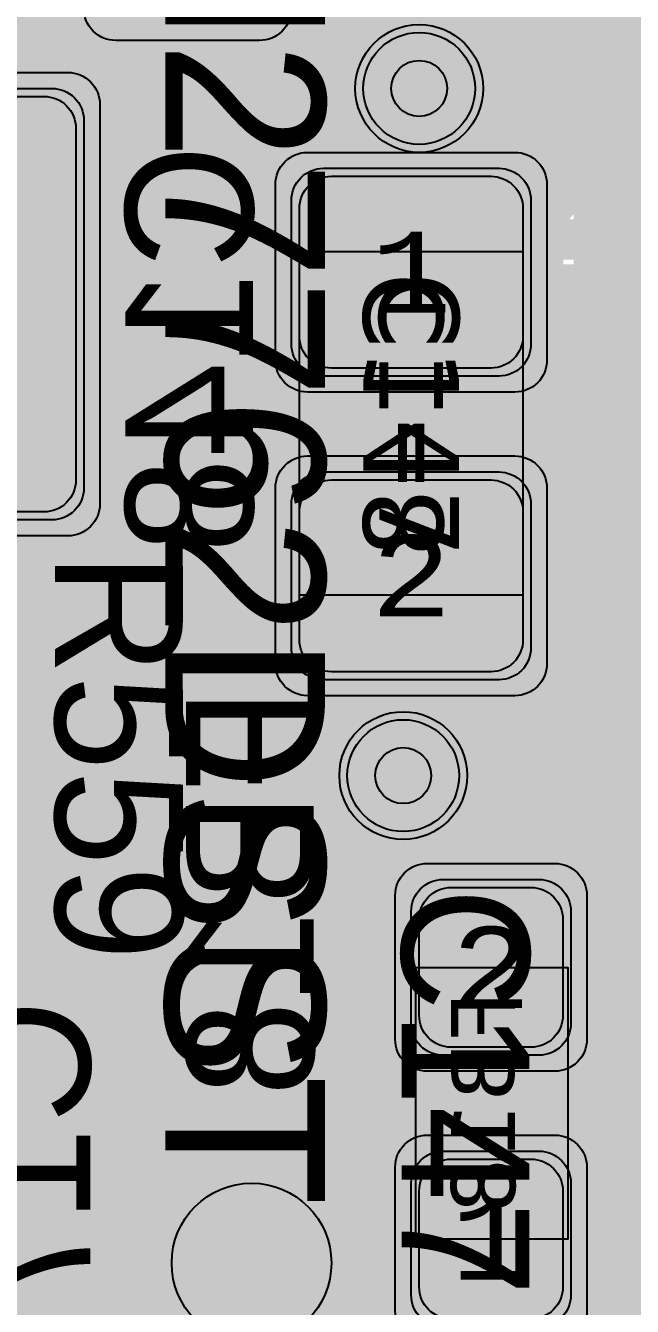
# Model space of a CAD drawing. Extents: x -28 to 199, y -61 to 255.
# Drawn here: x 81.33 to 85.14, y 201.48 to 209.49 of the extents above; entities that cross this region are included whole.
import ezdxf
from ezdxf.enums import TextEntityAlignment as Align

# ---------------------------------------------------------------- set-up
doc = ezdxf.new("R2010")
doc.units = 0
doc.header["$MEASUREMENT"] = 0
for name, color, linetype in [('ASSEMBLY_OUTLINES_BTM', 191, 'CONTINUOUS'), ('ASSEMBLY_OUTLINES_TOP', 102, 'CONTINUOUS'), ('ASSEMBLY_PART_NUMBERS_BTM', 191, 'CONTINUOUS'), ('ASSEMBLY_PART_NUMBERS_TOP', 102, 'CONTINUOUS'), ('ASSEMBLY_REF_DES_BTM', 191, 'CONTINUOUS'), ('ASSEMBLY_REF_DES_TOP', 102, 'CONTINUOUS'), ('DRILL_DRAWING', 21, 'CONTINUOUS'), ('GENERATED_SILKSCREEN_BTM', 255, 'CONTINUOUS'), ('GENERATED_SILKSCREEN_TOP', 140, 'CONTINUOUS'), ('MOUNTING_HOLES_LAYER_2', 42, 'CONTINUOUS'), ('MOUNTING_HOLES_LAYER_3', 42, 'CONTINUOUS'), ('MOUNTING_HOLES_LAYER_BOT21', 42, 'CONTINUOUS'), ('MOUNTING_HOLES_LAYER_TOP', 42, 'CONTINUOUS'), ('PART_PADS_SMD_BTM', 10, 'CONTINUOUS'), ('PART_PADS_SMD_TOP', 150, 'CONTINUOUS'), ('PIN_NUMBERS_BTM', 8, 'CONTINUOUS'), ('PIN_NUMBERS_TOP', 8, 'CONTINUOUS'), ('PLACEMENT_OUTLINES_BTM', 222, 'CONTINUOUS'), ('PLACEMENT_OUTLINES_TOP', 130, 'CONTINUOUS'), ('PLANE_SHAPES_LAYER_2', 230, 'CONTINUOUS'), ('PLANE_SHAPES_LAYER_3', 81, 'CONTINUOUS'), ('SILKSCREEN_OUTLINES_BTM', 211, 'CONTINUOUS'), ('SILKSCREEN_OUTLINES_TOP', 150, 'CONTINUOUS'), ('SILKSCREEN_REF_DES_BTM', 211, 'CONTINUOUS'), ('SILKSCREEN_REF_DES_TOP', 150, 'CONTINUOUS'), ('SOLDERMASK_PADS_BTM', 12, 'CONTINUOUS'), ('SOLDERMASK_PADS_TOP', 180, 'CONTINUOUS'), ('SOLDERPASTE_PADS_BTM', 12, 'CONTINUOUS'), ('SOLDERPASTE_PADS_TOP', 180, 'CONTINUOUS'), ('TRACES_LAYER_3', 81, 'CONTINUOUS'), ('TRACES_LAYER_BOTTOM', 10, 'CONTINUOUS'), ('TRACES_LAYER_TOP', 150, 'CONTINUOUS'), ('VIA_HOLES_LAYER_2', 30, 'CONTINUOUS'), ('VIA_HOLES_LAYER_3', 30, 'CONTINUOUS'), ('VIA_HOLES_LAYER_BOTTOM', 30, 'CONTINUOUS'), ('VIA_HOLES_LAYER_TOP', 30, 'CONTINUOUS'), ('VIA_PADS_LAYER_2', 230, 'CONTINUOUS'), ('VIA_PADS_LAYER_3', 81, 'CONTINUOUS'), ('VIA_PADS_LAYER_BOTTOM', 10, 'CONTINUOUS'), ('VIA_PADS_LAYER_TOP', 150, 'CONTINUOUS')]:
    doc.layers.add(name, color=color, linetype=linetype)
doc.styles.add('COURIER_NEW', font='COUR.TTF')
doc.styles.add('VERDANA', font='verdana.TTF')
doc.styles.add('VERIBEST_GERBER_0', font='txt')

msp = doc.modelspace()

# ---------------------------------------------------------------- hatches: boundary and pattern name
at = {"layer": 'MOUNTING_HOLES_LAYER_2'}
h = msp.add_hatch(color=256, dxfattribs=at)
edge = h.paths.add_edge_path()
edge.add_arc((82.75, 201.75), 0.5, 0, 360)
at = {"layer": 'MOUNTING_HOLES_LAYER_3'}
h = msp.add_hatch(color=256, dxfattribs=at)
edge = h.paths.add_edge_path()
edge.add_arc((82.75, 201.75), 0.5, 0, 360)
at = {"layer": 'MOUNTING_HOLES_LAYER_BOT21'}
h = msp.add_hatch(color=256, dxfattribs=at)
edge = h.paths.add_edge_path()
edge.add_arc((82.75, 201.75), 0.5, 0, 360)
at = {"layer": 'MOUNTING_HOLES_LAYER_TOP'}
h = msp.add_hatch(color=256, dxfattribs=at)
edge = h.paths.add_edge_path()
edge.add_arc((82.75, 201.75), 0.5, 0, 360)
at = {"layer": 'PLANE_SHAPES_LAYER_2'}
h = msp.add_hatch(color=256, dxfattribs=at)
h.paths.add_polyline_path([(169.5, 129.25), (149.5, 129.25), (142.25, 122), (142.25, 90.5), (147.5, 90.5), (147.5, 80), (154, 80), (154, 69.25), (131.75, 69.25), (131.75, 73.25), (121.25, 73.25), (121.25, 81), (110.5, 81), (110.5, 125.75), (106.5, 125.75), (106.5, 128.75), (93.5, 128.75), (93.5, 120.25), (91.75, 120.25), (91.75, 121.5), (80, 121.5), (80, 118.25), (73.25, 118.25), (73.25, 124.5), (67.5, 124.5), (67.5, 128), (57.75, 128), (57.75, 120.25), (55.25, 120.25), (55.25, 121.5), (47.5, 121.5), (47.5, 119), (35, 119), (35, 134.75), (32.75, 134.75), (32.75, 159.75), (29.25, 159.75), (29.25, 175.25), (22.5, 175.25), (22.5, 195.25), (17.25, 195.25), (17.25, 198), (22.5, 198), (22.5, 216.5), (40.25, 216.5), (40.25, 235.5), (54.5, 235.5), (54.5, 254), (87.25, 254), (87.25, 236.25), (86.25, 236.25), (86.25, 228.75), (81, 228.75), (81, 218.75), (95.25, 218.75), (95.25, 194.5), (87, 194.5), (87, 172), (131.1, 172), (131.1, 208.75), (115.5, 208.75), (115.5, 213.75), (106.75, 213.75), (106.75, 218.75), (110.25, 222.25), (110.25, 226.25), (142.5, 226.25), (142.5, 221.5), (160.5, 221.5), (160.5, 240.75), (169.5, 240.75)])
h.paths.add_polyline_path([(35.5, 149.5), (41.75, 149.5), (41.75, 152), (39.25, 152), (39.25, 154), (37.75, 154), (37.75, 152), (35.5, 152)], flags=16)
h.paths.add_polyline_path([(37.5, 125.75), (37.5, 128.75), (42.75, 128.75), (42.75, 125.75)], flags=16)
h.paths.add_polyline_path([(52, 127.75), (52, 130.75), (54.25, 130.75), (54.25, 127.75)], flags=16)
h.paths.add_polyline_path([(50.75, 219.5), (50.75, 226.5), (71.75, 226.5), (71.75, 219.5)], flags=16)
h.paths.add_polyline_path([(66.5, 150.75), (66.5, 177.5), (72.25, 177.5), (72.25, 150.75)], flags=16)
h.paths.add_polyline_path([(47.25, 185.25), (73, 185.25), (73, 188.25), (70.25, 188.25), (70.25, 191), (47.25, 191)], flags=16)
h.paths.add_polyline_path([(84.5, 208), (84.5, 212.75), (85, 212.75), (85, 208)], flags=16)
h.paths.add_polyline_path([(61.5, 137.25), (87.75, 137.25), (87.75, 140.5), (84.75, 140.5), (84.75, 143), (61.5, 143)], flags=16)
h.paths.add_polyline_path([(88.75, 127), (88.75, 130), (91, 130), (91, 127)], flags=16)
h.paths.add_polyline_path([(85.5, 130.25), (85.5, 132.5), (91, 132.5), (91, 130.25)], flags=16)
h.paths.add_polyline_path([(108.75, 142.25), (135.75, 142.25), (135.75, 145.75), (132.25, 145.75), (132.25, 149), (108.75, 149)], flags=16)
h.paths.add_polyline_path([(114.25, 126.75), (140.75, 126.75), (140.75, 129.75), (137.25, 129.75), (137.25, 133), (114.25, 133)], flags=16)
h.paths.add_polyline_path([(155.25, 180.25), (166.25, 180.25), (166.25, 186.25), (152.25, 186.25), (152.25, 183), (155.25, 183)], flags=16)
at = {"layer": 'PLANE_SHAPES_LAYER_3'}
h = msp.add_hatch(color=256, dxfattribs=at)
h.paths.add_polyline_path([(169.5, 129.25), (149.5, 129.25), (142.25, 122), (142.25, 90.5), (147.5, 90.5), (147.5, 80), (154, 80), (154, 69.25), (131.75, 69.25), (131.75, 73.25), (121.25, 73.25), (121.25, 81), (110.5, 81), (110.5, 125.75), (106.5, 125.75), (106.5, 128.75), (93.5, 128.75), (93.5, 120.25), (91.75, 120.25), (91.75, 121.5), (80, 121.5), (80, 118.25), (73.25, 118.25), (73.25, 124.5), (67.5, 124.5), (67.5, 127.75), (58.25, 127.75), (58.25, 130.25), (88.75, 130.25), (88.75, 127), (91, 127), (91, 132.5), (55, 132.5), (55, 131.25), (52, 131.25), (52, 127.75), (55, 127.75), (55, 127.25), (57.75, 127.25), (57.75, 120.25), (55.25, 120.25), (55.25, 121.5), (47.5, 121.5), (47.5, 119), (35, 119), (35, 134.75), (32.75, 134.75), (32.75, 159.75), (29.25, 159.75), (29.25, 175.25), (22.5, 175.25), (22.5, 195.25), (17.25, 195.25), (17.25, 198), (22.5, 198), (22.5, 216.5), (40.25, 216.5), (40.25, 235.5), (54.5, 235.5), (54.5, 254), (87.25, 254), (87.25, 236.25), (86.25, 236.25), (86.25, 228.75), (81, 228.75), (81, 218.75), (95.25, 218.75), (95.25, 194.5), (87, 194.5), (87, 172), (131.1, 172), (131.1, 208.75), (115.5, 208.75), (115.5, 213.75), (106.75, 213.75), (106.75, 218.75), (110.25, 222.25), (110.25, 226.25), (142.5, 226.25), (142.5, 221.5), (160.5, 221.5), (160.5, 240.75), (169.5, 240.75)])
h.paths.add_polyline_path([(35.5, 149.5), (41.75, 149.5), (41.75, 152), (39.25, 152), (39.25, 154), (37.75, 154), (37.75, 152), (35.5, 152)], flags=16)
h.paths.add_polyline_path([(37.5, 125.75), (37.5, 128.75), (42.75, 128.75), (42.75, 125.75)], flags=16)
h.paths.add_polyline_path([(50.75, 219.5), (50.75, 226.5), (71.75, 226.5), (71.75, 219.5)], flags=16)
h.paths.add_polyline_path([(66.5, 150.75), (66.5, 177.5), (72.25, 177.5), (72.25, 150.75)], flags=16)
h.paths.add_polyline_path([(47.25, 185.25), (73, 185.25), (73, 188.25), (70.25, 188.25), (70.25, 191), (47.25, 191)], flags=16)
h.paths.add_polyline_path([(84.5, 208), (84.5, 212.75), (85, 212.75), (85, 208)], flags=16)
h.paths.add_polyline_path([(61.5, 137.25), (87.75, 137.25), (87.75, 140.5), (84.75, 140.5), (84.75, 143), (61.5, 143)], flags=16)
h.paths.add_polyline_path([(108.75, 142.25), (135.75, 142.25), (135.75, 145.75), (132.25, 145.75), (132.25, 149), (108.75, 149)], flags=16)
h.paths.add_polyline_path([(114.25, 126.75), (140.75, 126.75), (140.75, 129.75), (137.25, 129.75), (137.25, 133), (114.25, 133)], flags=16)
h.paths.add_polyline_path([(155.25, 180.25), (166.25, 180.25), (166.25, 186.25), (152.25, 186.25), (152.25, 183), (155.25, 183)], flags=16)
at = {"layer": 'VIA_HOLES_LAYER_2'}
h = msp.add_hatch(color=256, dxfattribs=at)
edge = h.paths.add_edge_path()
edge.add_arc((83.8, 209.1), 0.175, 0, 360)
h = msp.add_hatch(color=256, dxfattribs=at)
edge = h.paths.add_edge_path()
edge.add_arc((83.7, 204.8), 0.175, 0, 360)
at = {"layer": 'VIA_HOLES_LAYER_3'}
h = msp.add_hatch(color=256, dxfattribs=at)
edge = h.paths.add_edge_path()
edge.add_arc((83.8, 209.1), 0.175, 0, 360)
h = msp.add_hatch(color=256, dxfattribs=at)
edge = h.paths.add_edge_path()
edge.add_arc((83.7, 204.8), 0.175, 0, 360)
at = {"layer": 'VIA_HOLES_LAYER_BOTTOM'}
h = msp.add_hatch(color=256, dxfattribs=at)
edge = h.paths.add_edge_path()
edge.add_arc((83.8, 209.1), 0.175, 0, 360)
h = msp.add_hatch(color=256, dxfattribs=at)
edge = h.paths.add_edge_path()
edge.add_arc((83.7, 204.8), 0.175, 0, 360)
at = {"layer": 'VIA_HOLES_LAYER_TOP'}
h = msp.add_hatch(color=256, dxfattribs=at)
edge = h.paths.add_edge_path()
edge.add_arc((83.8, 209.1), 0.175, 0, 360)
h = msp.add_hatch(color=256, dxfattribs=at)
edge = h.paths.add_edge_path()
edge.add_arc((83.7, 204.8), 0.175, 0, 360)

# ---------------------------------------------------------------- linework, layer by layer
at = {"layer": 'ASSEMBLY_OUTLINES_BTM'}
for points in [[(83.05, 205.93), (83.05, 208.08), (84.45, 208.08), (84.45, 205.93)], [(83.78, 201.9), (83.78, 203.6), (84.73, 203.6), (84.73, 201.9)]]:
    msp.add_lwpolyline(points, close=True, dxfattribs=at)
at = {"layer": 'ASSEMBLY_OUTLINES_TOP'}
msp.add_lwpolyline([(83.05, 205.93), (83.05, 208.08), (84.45, 208.08), (84.45, 205.93)], close=True, dxfattribs=at)
at = {"layer": 'GENERATED_SILKSCREEN_BTM', "const_width": 0.15}
for points in [[(81.783844, 209.529995), (81.216156, 209.529995, 1.1642e-05), (81.216164, 209.530005), (81.783836, 209.530005, 1.1642e-05), (81.783844, 209.529995)], [(83.050005, 206.730492, 1.10969e-05), (83.049995, 206.730485), (83.049995, 207.269515, 1.10969e-05), (83.050005, 207.269508), (83.050005, 206.730492)], [(84.450005, 206.730485, 1.10969e-05), (84.449995, 206.730492), (84.449995, 207.269508, 1.10969e-05), (84.450005, 207.269515), (84.450005, 206.730485)], [(83.780005, 202.466164, 1.1642e-05), (83.779995, 202.466156), (83.779995, 203.033844, 1.1642e-05), (83.780005, 203.033836), (83.780005, 202.466164)], [(84.730005, 202.457902, 1.22306e-05), (84.729995, 202.457911), (84.729995, 203.042089, 1.22306e-05), (84.730005, 203.042098), (84.730005, 202.457902)]]:
    msp.add_lwpolyline(points, format="xyb", dxfattribs=at)
for points in [[(82.7536, 208.5004), (82.644, 208.6348), (82.6416, 208.6388), (82.6384, 208.6396), (82.6352, 208.6412), (82.6312, 208.642), (82.0824, 208.642), (82.0784, 208.6412), (82.0752, 208.6396), (82.0736, 208.638), (82.072, 208.6372), (82.0696, 208.6348), (81.96, 208.5004), (81.9592, 208.498), (81.9584, 208.4956), (81.9576, 208.4948), (81.9568, 208.4916), (81.9568, 208.222), (81.9576, 208.218), (81.9584, 208.2164), (81.9592, 208.214), (81.96, 208.2116), (82.0696, 208.0764), (82.0736, 208.0732), (82.08, 208.0716), (82.084, 208.0724), (82.0888, 208.074), (82.092, 208.0764), (82.0952, 208.0804), (82.0976, 208.0844), (82.0984, 208.0884), (82.0984, 208.0924), (82.096, 208.0956), (81.9896, 208.2276), (81.9896, 208.486), (82.0904, 208.6092), (82.6232, 208.6092), (82.724, 208.486), (82.724, 208.2276), (82.6176, 208.0956), (82.616, 208.0924), (82.6152, 208.0884), (82.616, 208.0844), (82.6184, 208.0804), (82.6216, 208.0764), (82.6256, 208.074), (82.6296, 208.0724), (82.6352, 208.0716), (82.64, 208.0732), (82.644, 208.0764), (82.7536, 208.2116), (82.7552, 208.2148), (82.756, 208.2156), (82.756, 208.218), (82.7568, 208.2188), (82.7568, 208.2196), (82.7568, 208.222), (82.7568, 208.4916), (82.756, 208.4948), (82.7552, 208.498), (82.7536, 208.5004)], [(82.724, 207.7724), (82.7256, 207.7788), (82.7288, 207.782), (82.7344, 207.7844), (82.7408, 207.7852), (82.7464, 207.7844), (82.752, 207.782), (82.756, 207.7788), (82.7568, 207.7724), (82.7568, 207.4604), (82.756, 207.4548), (82.752, 207.45), (82.7464, 207.4476), (82.7408, 207.4468), (82.7344, 207.4476), (82.7288, 207.45), (82.7256, 207.4548), (82.724, 207.4604), (82.724, 207.6012), (81.9728, 207.6012), (81.9672, 207.602), (81.9632, 207.6044), (81.9608, 207.6084), (81.96, 207.614), (81.9592, 207.618), (81.9592, 207.622), (81.9608, 207.6252), (81.964, 207.6284), (82.1832, 207.7844), (82.1888, 207.7868), (82.1944, 207.7868), (82.1992, 207.7844), (82.2032, 207.7804), (82.2064, 207.7756), (82.208, 207.77), (82.208, 207.7668), (82.2064, 207.7644), (82.2048, 207.762), (82.2024, 207.7604), (82.0232, 207.6324), (82.724, 207.6324), (82.724, 207.7724)], [(82.4656, 207.1044), (82.036, 206.674), (82.4656, 206.674), (82.4656, 207.1044)], [(82.7408, 206.674), (82.7472, 206.6732), (82.7512, 206.6692), (82.7536, 206.6636), (82.7544, 206.658), (82.7536, 206.6524), (82.7512, 206.6476), (82.7472, 206.6436), (82.7408, 206.642), (82.4984, 206.642), (82.4984, 206.6044), (82.4968, 206.5988), (82.4936, 206.594), (82.488, 206.5916), (82.4824, 206.5908), (82.476, 206.5916), (82.4704, 206.594), (82.4664, 206.5988), (82.4656, 206.6044), (82.4656, 206.642), (81.9952, 206.642), (81.9912, 206.6428), (81.988, 206.6444), (81.9848, 206.6484), (81.9824, 206.6524), (81.9808, 206.6572), (81.98, 206.662), (81.9808, 206.666), (81.984, 206.67), (82.4696, 207.1556), (82.4744, 207.1588), (82.4792, 207.1604), (82.484, 207.1596), (82.4896, 207.1564), (82.4936, 207.1548), (82.496, 207.1516), (82.4976, 207.1484), (82.4984, 207.1444), (82.4984, 206.674), (82.7408, 206.674)], [(82.252, 205.8668), (82.3288, 205.8924), (82.4056, 205.8668), (82.408, 205.8668), (82.4112, 205.866), (82.6584, 205.866), (82.6608, 205.866), (82.6632, 205.8668), (82.6664, 205.8676), (82.6696, 205.8708), (82.752, 205.9508), (82.7552, 205.954), (82.756, 205.9588), (82.7568, 205.962), (82.7568, 206.2556), (82.7568, 206.258), (82.756, 206.2604), (82.7552, 206.2636), (82.752, 206.2668), (82.6696, 206.3468), (82.6664, 206.35), (82.6632, 206.3516), (82.6584, 206.3516), (82.4112, 206.3516), (82.408, 206.3516), (82.4064, 206.3516), (82.4056, 206.3508), (82.3288, 206.3252), (82.252, 206.3508), (82.2512, 206.3516), (82.2464, 206.3516), (82.0544, 206.3516), (82.0512, 206.3516), (82.0472, 206.35), (82.0432, 206.3468), (81.9608, 206.2668), (81.9584, 206.2636), (81.9576, 206.2604), (81.9568, 206.258), (81.9568, 206.2556), (81.9568, 205.962), (81.9576, 205.9588), (81.9584, 205.954), (81.9608, 205.9508), (82.0432, 205.8708), (82.048, 205.8676), (82.0512, 205.8668), (82.0544, 205.866), (82.2464, 205.866), (82.2496, 205.866), (82.2512, 205.8668), (82.252, 205.8668)], [(82.0632, 206.3196), (82.2448, 206.3196), (82.3136, 206.298), (82.3136, 205.9212), (82.2448, 205.898), (82.0632, 205.898), (81.9896, 205.9684), (81.9896, 206.2476), (82.0632, 206.3196)], [(82.4144, 206.3196), (82.6512, 206.3196), (82.724, 206.2476), (82.724, 205.9684), (82.6512, 205.898), (82.4144, 205.898), (82.3456, 205.9212), (82.3456, 206.298), (82.4144, 206.3196)], [(82.3696, 204.6868), (82.368, 204.6812), (82.3648, 204.6764), (82.3592, 204.674), (82.3536, 204.6732), (82.3472, 204.674), (82.3416, 204.6764), (82.3384, 204.6812), (82.3368, 204.6868), (82.3368, 205.2268), (82.3384, 205.2324), (82.3424, 205.2364), (82.3472, 205.2412), (82.3528, 205.2428), (83.1208, 205.2428), (83.1264, 205.2412), (83.1312, 205.2372), (83.1336, 205.2324), (83.1344, 205.2268), (83.1336, 205.2204), (83.1312, 205.2148), (83.1264, 205.2108), (83.1208, 205.2092), (82.7168, 205.2092), (82.7168, 204.8468), (82.716, 204.8412), (82.712, 204.8364), (82.7064, 204.834), (82.7008, 204.8332), (82.6944, 204.834), (82.6888, 204.8364), (82.6856, 204.8412), (82.684, 204.8468), (82.684, 205.2092), (82.3696, 205.2092), (82.3696, 204.6868)], [(82.4568, 203.9412), (82.3424, 204.0444), (82.3384, 204.05), (82.3368, 204.0556), (82.3368, 204.4708), (82.3384, 204.4764), (82.3416, 204.4812), (82.3472, 204.4852), (82.3528, 204.4868), (82.7024, 204.4868), (82.7048, 204.4868), (82.7072, 204.4868), (83.1208, 204.4868), (83.1264, 204.4852), (83.132, 204.4812), (83.136, 204.4764), (83.1368, 204.4708), (83.1368, 204.0508), (83.0224, 203.9196), (83.0176, 203.9164), (83.0112, 203.9148), (82.84, 203.9148), (82.7072, 204.0324), (82.64, 203.9484), (82.6368, 203.946), (82.6328, 203.9436), (82.6288, 203.942), (82.6264, 203.9412), (82.4568, 203.9412)], [(82.3696, 204.4532), (82.3696, 204.0636), (82.4688, 203.974), (82.6176, 203.974), (82.6888, 204.062), (82.6888, 204.4532), (82.3696, 204.4532)], [(82.7216, 204.4532), (82.7216, 204.0644), (82.8536, 203.9468), (83.004, 203.9468), (83.104, 204.062), (83.104, 204.4532), (82.7216, 204.4532)], [(83.104, 203.6148), (83.1056, 203.6212), (83.1088, 203.6244), (83.1144, 203.6268), (83.1208, 203.6276), (83.1264, 203.6268), (83.132, 203.6244), (83.136, 203.6212), (83.1368, 203.6148), (83.1368, 203.3028), (83.136, 203.2972), (83.132, 203.2924), (83.1264, 203.29), (83.1208, 203.2892), (83.1144, 203.29), (83.1088, 203.2924), (83.1056, 203.2972), (83.104, 203.3028), (83.104, 203.4436), (82.3528, 203.4436), (82.3472, 203.4444), (82.3432, 203.4468), (82.3408, 203.4508), (82.34, 203.4564), (82.3392, 203.4604), (82.3392, 203.4644), (82.3408, 203.4676), (82.344, 203.4708), (82.5632, 203.6268), (82.5688, 203.6292), (82.5744, 203.6292), (82.5792, 203.6268), (82.5832, 203.6228), (82.5864, 203.618), (82.588, 203.6124), (82.588, 203.6092), (82.5864, 203.6068), (82.5848, 203.6044), (82.5824, 203.6028), (82.4032, 203.4748), (83.104, 203.4748), (83.104, 203.6148)], [(81.7336, 203.15), (81.624, 203.2844), (81.6216, 203.2884), (81.6184, 203.2892), (81.6152, 203.2908), (81.6112, 203.2916), (81.0624, 203.2916)], [(81.0704, 203.2588), (81.6032, 203.2588), (81.704, 203.1356), (81.704, 202.8772), (81.5976, 202.7452), (81.596, 202.742), (81.5952, 202.738), (81.596, 202.734), (81.5984, 202.73), (81.6016, 202.726), (81.6056, 202.7236), (81.6096, 202.722), (81.6152, 202.7212), (81.62, 202.7228), (81.624, 202.726), (81.7336, 202.8612), (81.7352, 202.8644), (81.736, 202.8652), (81.736, 202.8676), (81.7368, 202.8684), (81.7368, 202.8692), (81.7368, 202.8716), (81.7368, 203.1412), (81.736, 203.1444), (81.7352, 203.1476), (81.7336, 203.15)], [(82.632, 202.4652), (82.7088, 202.4908), (82.7856, 202.4652), (82.788, 202.4652), (82.7912, 202.4644), (83.0384, 202.4644), (83.0408, 202.4644), (83.0432, 202.4652), (83.0464, 202.466), (83.0496, 202.4692), (83.132, 202.5492), (83.1352, 202.5524), (83.136, 202.5572), (83.1368, 202.5604), (83.1368, 202.854), (83.1368, 202.8564), (83.136, 202.8588), (83.1352, 202.862), (83.132, 202.8652), (83.0496, 202.9452), (83.0464, 202.9484), (83.0432, 202.95), (83.0384, 202.95), (82.7912, 202.95), (82.788, 202.95), (82.7864, 202.95), (82.7856, 202.9492), (82.7088, 202.9236), (82.632, 202.9492), (82.6312, 202.95), (82.6264, 202.95), (82.4344, 202.95), (82.4312, 202.95), (82.4272, 202.9484), (82.4232, 202.9452), (82.3408, 202.8652), (82.3384, 202.862), (82.3376, 202.8588), (82.3368, 202.8564), (82.3368, 202.854), (82.3368, 202.5604), (82.3376, 202.5572), (82.3384, 202.5524), (82.3408, 202.5492), (82.4232, 202.4692), (82.428, 202.466), (82.4312, 202.4652), (82.4344, 202.4644), (82.6264, 202.4644), (82.6296, 202.4644), (82.6312, 202.4652), (82.632, 202.4652)], [(82.4432, 202.918), (82.6248, 202.918), (82.6936, 202.8964), (82.6936, 202.5196), (82.6248, 202.4964), (82.4432, 202.4964), (82.3696, 202.5668), (82.3696, 202.846), (82.4432, 202.918)], [(82.7944, 202.918), (83.0312, 202.918), (83.104, 202.846), (83.104, 202.5668), (83.0312, 202.4964), (82.7944, 202.4964), (82.7256, 202.5196), (82.7256, 202.8964), (82.7944, 202.918)], [(81.0032, 202.282), (81.704, 202.282), (81.704, 202.422)], [(81.704, 202.422), (81.7056, 202.4284), (81.7088, 202.4316), (81.7144, 202.434), (81.7208, 202.4348), (81.7264, 202.434), (81.732, 202.4316), (81.736, 202.4284), (81.7368, 202.422), (81.7368, 202.11), (81.736, 202.1044), (81.732, 202.0996), (81.7264, 202.0972), (81.7208, 202.0964), (81.7144, 202.0972), (81.7088, 202.0996), (81.7056, 202.1044), (81.704, 202.11), (81.704, 202.2508), (80.9528, 202.2508)], [(80.9368, 201.254), (80.9368, 201.794), (80.9384, 201.7996), (80.9424, 201.8036), (80.9472, 201.8068), (80.9536, 201.8076), (80.9592, 201.8068), (80.9648, 201.8036), (80.9688, 201.7996), (80.9696, 201.794), (80.9696, 201.2812), (81.7128, 201.6988)], [(81.7128, 201.6988), (81.7184, 201.7004), (81.724, 201.6996), (81.7288, 201.6956), (81.732, 201.6916), (81.7336, 201.686), (81.7344, 201.6804), (81.732, 201.6756), (81.728, 201.6716), (80.9608, 201.2404)]]:
    msp.add_lwpolyline(points, dxfattribs=at)
at = {"layer": 'GENERATED_SILKSCREEN_TOP', "const_width": 0.15}
for points in [[(83.050005, 206.730492, 1.10969e-05), (83.049995, 206.730485), (83.049995, 207.269515, 1.10969e-05), (83.050005, 207.269508), (83.050005, 206.730492)], [(84.450005, 206.730485, 1.10969e-05), (84.449995, 206.730492), (84.449995, 207.269508, 1.10969e-05), (84.450005, 207.269515), (84.450005, 206.730485)]]:
    msp.add_lwpolyline(points, format="xyb", dxfattribs=at)
for points in [[(82.0192, 205.5256), (82.0208, 205.5232), (82.0248, 205.5224), (82.0288, 205.52), (82.0328, 205.52), (82.1976, 205.52), (82.2016, 205.52), (82.204, 205.5224), (82.2064, 205.5224), (82.2072, 205.5232), (82.208, 205.524), (82.2104, 205.5256), (82.32, 205.6616), (82.3216, 205.6656), (82.3224, 205.668), (82.3232, 205.672), (82.3232, 206.0752), (82.3216, 206.0824), (82.3176, 206.0864), (82.3136, 206.0912), (82.3072, 206.0928), (81.5392, 206.0928), (81.5328, 206.0912), (81.5288, 206.0872), (81.5264, 206.0824), (81.5256, 206.0768), (81.5264, 206.0704), (81.5288, 206.0648), (81.5328, 206.0608), (81.5392, 206.0592), (81.9072, 206.0592), (81.9072, 205.6832), (81.5344, 205.552), (81.5288, 205.5488), (81.5256, 205.5432), (81.5248, 205.5368), (81.5264, 205.532), (81.5296, 205.5272), (81.5336, 205.5232), (81.5384, 205.5208), (81.5448, 205.5224), (81.9176, 205.6536), (82.0192, 205.5256)], [(82.2904, 206.0592), (82.2904, 205.676), (82.1896, 205.552), (82.0408, 205.552), (81.9392, 205.676), (81.9392, 206.0592), (82.2904, 206.0592)], [(82.048, 205.1856), (82.0472, 205.1888), (82.0464, 205.1912), (82.0448, 205.1944), (81.9568, 205.3032), (82.2904, 205.3032), (82.2904, 204.7808), (82.292, 204.7752), (82.2952, 204.7704), (82.3008, 204.768), (82.3064, 204.7672), (82.3128, 204.768), (82.3184, 204.7704), (82.3216, 204.7752), (82.3232, 204.7808), (82.3232, 205.3208), (82.3216, 205.3264), (82.3176, 205.3304), (82.3136, 205.3352), (82.3072, 205.3368), (81.9224, 205.3368), (81.9168, 205.336), (81.9128, 205.3336), (81.9104, 205.3304), (81.9088, 205.3248), (81.9072, 205.3208), (81.9064, 205.3176), (81.9072, 205.3136), (81.9096, 205.3104), (82.016, 205.18), (82.016, 204.9216), (81.9144, 204.7968), (81.6568, 204.7968), (81.5568, 204.9216), (81.5568, 205.18), (81.6624, 205.3104), (81.6648, 205.316), (81.6648, 205.3208), (81.6616, 205.3256), (81.6576, 205.3304), (81.652, 205.3336), (81.6464, 205.3344), (81.6432, 205.3344), (81.6408, 205.3336), (81.6368, 205.3296), (81.5264, 205.1944), (81.5248, 205.192), (81.5248, 205.1888), (81.5232, 205.1856), (81.5232, 204.916), (81.5232, 204.9136), (81.524, 204.9128), (81.524, 204.912), (81.5248, 204.9104), (81.5248, 204.9088), (81.5264, 204.9056), (81.6368, 204.7704), (81.6392, 204.768), (81.6408, 204.7672), (81.6456, 204.7656), (81.6488, 204.7648), (81.9224, 204.7648), (81.9264, 204.7656), (81.9304, 204.7672), (81.932, 204.7672), (81.9328, 204.768), (81.9344, 204.7696), (81.936, 204.7704), (82.0448, 204.9056), (82.0464, 204.9096), (82.0472, 204.912), (82.048, 204.916), (82.048, 205.1856)], [(82.048, 204.4296), (82.0472, 204.4328), (82.0464, 204.4352), (82.0448, 204.4384), (81.9568, 204.5472), (82.2904, 204.5472), (82.2904, 204.0248), (82.292, 204.0192), (82.2952, 204.0144), (82.3008, 204.012), (82.3064, 204.0112), (82.3128, 204.012), (82.3184, 204.0144), (82.3216, 204.0192), (82.3232, 204.0248), (82.3232, 204.5648), (82.3216, 204.5704), (82.3176, 204.5744), (82.3136, 204.5792), (82.3072, 204.5808), (81.9224, 204.5808), (81.9168, 204.58), (81.9128, 204.5776), (81.9104, 204.5744), (81.9088, 204.5688), (81.9072, 204.5648), (81.9064, 204.5616), (81.9072, 204.5576), (81.9096, 204.5544), (82.016, 204.424), (82.016, 204.1656), (81.9144, 204.0408), (81.6568, 204.0408), (81.5568, 204.1656), (81.5568, 204.424), (81.6624, 204.5544), (81.6648, 204.56), (81.6648, 204.5648), (81.6616, 204.5696), (81.6576, 204.5744), (81.652, 204.5776), (81.6464, 204.5784), (81.6432, 204.5784), (81.6408, 204.5776), (81.6368, 204.5736), (81.5264, 204.4384), (81.5248, 204.436), (81.5248, 204.4328), (81.5232, 204.4296), (81.5232, 204.16), (81.5232, 204.1576), (81.524, 204.1568), (81.524, 204.156), (81.5248, 204.1544), (81.5248, 204.1528), (81.5264, 204.1496), (81.6368, 204.0144), (81.6392, 204.012), (81.6408, 204.0112), (81.6456, 204.0096), (81.6488, 204.0088), (81.9224, 204.0088), (81.9264, 204.0096), (81.9304, 204.0112), (81.932, 204.0112), (81.9328, 204.012), (81.9344, 204.0136), (81.936, 204.0144), (82.0448, 204.1496), (82.0464, 204.1536), (82.0472, 204.156), (82.048, 204.16), (82.048, 204.4296)], [(83.6964, 203.85), (83.806, 203.9844), (83.8084, 203.9884), (83.8116, 203.9892), (83.8148, 203.9908), (83.8188, 203.9916), (84.3676, 203.9916), (84.3716, 203.9908), (84.3748, 203.9892), (84.3772, 203.9876), (84.378, 203.9868), (84.3804, 203.9844), (84.49, 203.85), (84.4908, 203.8476), (84.4916, 203.8452), (84.4924, 203.8444), (84.4932, 203.8412), (84.4932, 203.5716), (84.4924, 203.5676), (84.4916, 203.566), (84.4908, 203.5636), (84.49, 203.5612), (84.3804, 203.426), (84.3764, 203.4228), (84.37, 203.4212), (84.366, 203.422), (84.362, 203.4236), (84.358, 203.426), (84.3548, 203.43), (84.3524, 203.434), (84.3516, 203.438), (84.3516, 203.442), (84.354, 203.4452), (84.4604, 203.5772), (84.4604, 203.8356), (84.3596, 203.9588), (83.8268, 203.9588), (83.726, 203.8356), (83.726, 203.5772), (83.8324, 203.4452), (83.8348, 203.442), (83.8348, 203.438), (83.834, 203.434), (83.8316, 203.43), (83.8284, 203.426), (83.8244, 203.4236), (83.8204, 203.422), (83.8148, 203.4212), (83.81, 203.4228), (83.806, 203.426), (83.6964, 203.5612), (83.6948, 203.5644), (83.694, 203.5652), (83.694, 203.5676), (83.694, 203.5684), (83.6932, 203.5692), (83.6932, 203.5716), (83.6932, 203.8412), (83.694, 203.8444), (83.6948, 203.8476), (83.6964, 203.85)], [(81.5264, 203.6824), (81.636, 203.8168), (81.64, 203.8208), (81.6448, 203.8216), (81.6504, 203.8208), (81.656, 203.8176), (81.6608, 203.8144), (81.6632, 203.8088), (81.664, 203.804), (81.6624, 203.7984), (81.556, 203.668), (81.556, 203.4096), (81.6568, 203.2848), (81.944, 203.2848), (81.856, 203.3936), (81.8544, 203.3968), (81.8536, 203.3976), (81.8528, 203.4), (81.8528, 203.4032), (81.8528, 203.6728), (81.8528, 203.676), (81.8552, 203.6808), (81.856, 203.6824), (81.9648, 203.8168), (81.9656, 203.8184), (81.9672, 203.82), (81.9696, 203.8216), (81.9752, 203.8232), (81.9784, 203.824), (82.1976, 203.824), (82.2016, 203.8232), (82.2048, 203.8216), (82.2072, 203.82), (82.208, 203.8184), (82.2104, 203.8168), (82.32, 203.6824), (82.3208, 203.6792), (82.3216, 203.6768), (82.3224, 203.676), (82.3232, 203.6728), (82.3232, 203.4032), (82.3224, 203.4), (82.3224, 203.3992), (82.3216, 203.3984), (82.3208, 203.396), (82.32, 203.3928), (82.2104, 203.2584), (82.2072, 203.256), (82.2032, 203.2552), (82.2008, 203.2536), (82.1976, 203.2528), (81.6488, 203.2528), (81.6464, 203.2536), (81.6408, 203.2552), (81.6392, 203.256), (81.636, 203.2584), (81.5264, 203.3928), (81.5248, 203.3968), (81.524, 203.3976), (81.524, 203.3992), (81.524, 203.4008), (81.5232, 203.4016), (81.5232, 203.4032), (81.5232, 203.6728), (81.524, 203.676), (81.5248, 203.6792), (81.5264, 203.6824)], [(82.1896, 203.7912), (81.9864, 203.7912), (81.8848, 203.668), (81.8848, 203.4096), (81.9864, 203.2848), (82.1896, 203.2848), (82.2904, 203.4096), (82.2904, 203.668), (82.1896, 203.7912)], [(83.726, 203.122), (83.7252, 203.1284), (83.7212, 203.1316), (83.7156, 203.134), (83.7092, 203.1348), (83.7036, 203.134), (83.698, 203.1316), (83.694, 203.1284), (83.6932, 203.122), (83.6932, 202.81), (83.694, 202.8044), (83.698, 202.7996), (83.7036, 202.7972), (83.7092, 202.7964), (83.7156, 202.7972), (83.7212, 202.7996), (83.7252, 202.8044), (83.726, 202.81), (83.726, 202.9508), (84.4772, 202.9508), (84.4828, 202.9516), (84.4868, 202.954), (84.4892, 202.958), (84.49, 202.9636), (84.4908, 202.9676), (84.4908, 202.9716), (84.4892, 202.9748), (84.486, 202.978), (84.2668, 203.134), (84.2612, 203.1364), (84.2564, 203.1364), (84.2508, 203.134), (84.2468, 203.13), (84.2436, 203.1252), (84.242, 203.1196), (84.2436, 203.114), (84.2476, 203.11), (84.4268, 202.982), (83.726, 202.982), (83.726, 203.122)], [(83.7092, 202.0236), (83.7036, 202.0228), (83.6988, 202.0188), (83.6964, 202.0132), (83.6956, 202.0076), (83.6964, 202.002), (83.6988, 201.9972), (83.7036, 201.9932), (83.7092, 201.9916), (83.9516, 201.9916), (83.9516, 201.954), (83.9532, 201.9484), (83.9564, 201.9436), (83.962, 201.9412), (83.9676, 201.9404), (83.974, 201.9412), (83.9796, 201.9436), (83.9836, 201.9484), (83.9852, 201.954), (83.9852, 201.9916), (84.4548, 201.9916), (84.4588, 201.9924), (84.462, 201.994), (84.4652, 201.998), (84.4676, 202.002), (84.4692, 202.0068), (84.47, 202.0116), (84.4692, 202.0156), (84.466, 202.0196), (83.9804, 202.5052), (83.9756, 202.5084), (83.9708, 202.51), (83.966, 202.5092), (83.9604, 202.506), (83.9564, 202.5044), (83.954, 202.5012), (83.9524, 202.498), (83.9516, 202.494), (83.9516, 202.0236), (83.7092, 202.0236)], [(83.9852, 202.454), (84.414, 202.0236), (83.9852, 202.0236), (83.9852, 202.454)], [(84.4932, 201.198), (84.4932, 201.738), (84.4916, 201.7436), (84.4876, 201.7476), (84.4828, 201.7508), (84.4764, 201.7516), (84.4708, 201.7508), (84.4652, 201.7476), (84.4612, 201.7436), (84.4604, 201.738), (84.4604, 201.2252), (83.7172, 201.6428)], [(83.7172, 201.6428), (83.7116, 201.6444), (83.706, 201.6436), (83.7012, 201.6396), (83.698, 201.6356), (83.6964, 201.63), (83.6956, 201.6244), (83.698, 201.6196), (83.702, 201.6156), (84.4692, 201.1844)]]:
    msp.add_lwpolyline(points, dxfattribs=at)
at = {"layer": 'MOUNTING_HOLES_LAYER_2'}
msp.add_circle((82.75, 201.75), 0.5, dxfattribs=at)
at = {"layer": 'MOUNTING_HOLES_LAYER_3'}
msp.add_circle((82.75, 201.75), 0.5, dxfattribs=at)
at = {"layer": 'MOUNTING_HOLES_LAYER_BOT21'}
msp.add_circle((82.75, 201.75), 0.5, dxfattribs=at)
at = {"layer": 'MOUNTING_HOLES_LAYER_TOP'}
msp.add_circle((82.75, 201.75), 0.5, dxfattribs=at)
at = {"layer": 'PART_PADS_SMD_BTM'}
for points in [[(84.5, 207.5, -0.4142135624), (84.3, 207.3), (83.2, 207.3, -0.4142135624), (83, 207.5), (83, 208.4, -0.4142135624), (83.2, 208.6), (84.3, 208.6, -0.4142135624), (84.5, 208.4)], [(84.5, 205.6, -0.4142135624), (84.3, 205.4), (83.2, 205.4, -0.4142135624), (83, 205.6), (83, 206.5, -0.4142135624), (83.2, 206.7), (84.3, 206.7, -0.4142135624), (84.5, 206.5)], [(83.95, 203.05, -0.4142135624), (83.75, 203.25), (83.75, 203.95, -0.4142135624), (83.95, 204.15), (84.55, 204.15, -0.4142135624), (84.75, 203.95), (84.75, 203.25, -0.4142135624), (84.55, 203.05)], [(83.95, 201.35, -0.4142135624), (83.75, 201.55), (83.75, 202.25, -0.4142135624), (83.95, 202.45), (84.55, 202.45, -0.4142135624), (84.75, 202.25), (84.75, 201.55, -0.4142135624), (84.55, 201.35)]]:
    msp.add_lwpolyline(points, format="xyb", close=True, dxfattribs=at)
at = {"layer": 'PART_PADS_SMD_TOP'}
for points in [[(80.3, 206.4, -0.4142135624), (80.1, 206.6), (80.1, 208.9, -0.4142135624), (80.3, 209.1), (81.5, 209.1, -0.4142135624), (81.7, 208.9), (81.7, 206.6, -0.4142135624), (81.5, 206.4)], [(83, 208.4, -0.4142135624), (83.2, 208.6), (84.3, 208.6, -0.4142135624), (84.5, 208.4), (84.5, 207.5, -0.4142135624), (84.3, 207.3), (83.2, 207.3, -0.4142135624), (83, 207.5)], [(83, 206.5, -0.4142135624), (83.2, 206.7), (84.3, 206.7, -0.4142135624), (84.5, 206.5), (84.5, 205.6, -0.4142135624), (84.3, 205.4), (83.2, 205.4, -0.4142135624), (83, 205.6)]]:
    msp.add_lwpolyline(points, format="xyb", close=True, dxfattribs=at)
at = {"layer": 'PLACEMENT_OUTLINES_BTM'}
for points in [[(83.05, 205.93), (83.05, 208.08), (84.45, 208.08), (84.45, 205.93)], [(83.78, 201.9), (83.78, 203.6), (84.73, 203.6), (84.73, 201.9)]]:
    msp.add_lwpolyline(points, close=True, dxfattribs=at)
at = {"layer": 'PLACEMENT_OUTLINES_TOP'}
msp.add_lwpolyline([(83.05, 205.93), (83.05, 208.08), (84.45, 208.08), (84.45, 205.93)], close=True, dxfattribs=at)
at = {"layer": 'SILKSCREEN_OUTLINES_BTM'}
for points in [[(83.05, 205.93), (83.05, 208.08), (84.45, 208.08), (84.45, 205.93)], [(83.78, 201.9), (83.78, 203.6), (84.73, 203.6), (84.73, 201.9)]]:
    msp.add_lwpolyline(points, close=True, dxfattribs=at)
at = {"layer": 'SILKSCREEN_OUTLINES_TOP'}
msp.add_lwpolyline([(83.05, 205.93), (83.05, 208.08), (84.45, 208.08), (84.45, 205.93)], close=True, dxfattribs=at)
at = {"layer": 'SOLDERMASK_PADS_BTM'}
for points in [[(83, 209.6, -0.4142135624), (82.8, 209.4), (81.9, 209.4, -0.4142135624), (81.7, 209.6), (81.7, 210.4, -0.4142135624), (81.9, 210.6), (82.8, 210.6, -0.4142135624), (83, 210.4)], [(84.6, 207.4, -0.4142135624), (84.4, 207.2), (83.1, 207.2, -0.4142135624), (82.9, 207.4), (82.9, 208.5, -0.4142135624), (83.1, 208.7), (84.4, 208.7, -0.4142135624), (84.6, 208.5)], [(84.6, 205.5, -0.4142135624), (84.4, 205.3), (83.1, 205.3, -0.4142135624), (82.9, 205.5), (82.9, 206.6, -0.4142135624), (83.1, 206.8), (84.4, 206.8, -0.4142135624), (84.6, 206.6)], [(83.85, 202.95, -0.4142135624), (83.65, 203.15), (83.65, 204.05, -0.4142135624), (83.85, 204.25), (84.65, 204.25, -0.4142135624), (84.85, 204.05), (84.85, 203.15, -0.4142135624), (84.65, 202.95)], [(83.85, 201.25, -0.4142135624), (83.65, 201.45), (83.65, 202.35, -0.4142135624), (83.85, 202.55), (84.65, 202.55, -0.4142135624), (84.85, 202.35), (84.85, 201.45, -0.4142135624), (84.65, 201.25)]]:
    msp.add_lwpolyline(points, format="xyb", close=True, dxfattribs=at)
at = {"layer": 'SOLDERMASK_PADS_TOP'}
for points in [[(80.2, 206.3, -0.4142135624), (80, 206.5), (80, 209, -0.4142135624), (80.2, 209.2), (81.6, 209.2, -0.4142135624), (81.8, 209), (81.8, 206.5, -0.4142135624), (81.6, 206.3)], [(82.9, 208.5, -0.4142135624), (83.1, 208.7), (84.4, 208.7, -0.4142135624), (84.6, 208.5), (84.6, 207.4, -0.4142135624), (84.4, 207.2), (83.1, 207.2, -0.4142135624), (82.9, 207.4)], [(82.9, 206.6, -0.4142135624), (83.1, 206.8), (84.4, 206.8, -0.4142135624), (84.6, 206.6), (84.6, 205.5, -0.4142135624), (84.4, 205.3), (83.1, 205.3, -0.4142135624), (82.9, 205.5)]]:
    msp.add_lwpolyline(points, format="xyb", close=True, dxfattribs=at)
at = {"layer": 'SOLDERPASTE_PADS_BTM'}
for points in [[(84.45, 207.55, -0.4142135624), (84.25, 207.35), (83.25, 207.35, -0.4142135624), (83.05, 207.55), (83.05, 208.35, -0.4142135624), (83.25, 208.55), (84.25, 208.55, -0.4142135624), (84.45, 208.35)], [(84.45, 205.65, -0.4142135624), (84.25, 205.45), (83.25, 205.45, -0.4142135624), (83.05, 205.65), (83.05, 206.45, -0.4142135624), (83.25, 206.65), (84.25, 206.65, -0.4142135624), (84.45, 206.45)], [(84, 203.1, -0.4142135624), (83.8, 203.3), (83.8, 203.9, -0.4142135624), (84, 204.1), (84.5, 204.1, -0.4142135624), (84.7, 203.9), (84.7, 203.3, -0.4142135624), (84.5, 203.1)], [(84, 201.4, -0.4142135624), (83.8, 201.6), (83.8, 202.2, -0.4142135624), (84, 202.4), (84.5, 202.4, -0.4142135624), (84.7, 202.2), (84.7, 201.6, -0.4142135624), (84.5, 201.4)]]:
    msp.add_lwpolyline(points, format="xyb", close=True, dxfattribs=at)
at = {"layer": 'SOLDERPASTE_PADS_TOP'}
for points in [[(80.35, 206.45, -0.4142135624), (80.15, 206.65), (80.15, 208.85, -0.4142135624), (80.35, 209.05), (81.45, 209.05, -0.4142135624), (81.65, 208.85), (81.65, 206.65, -0.4142135624), (81.45, 206.45)], [(83.05, 208.35, -0.4142135624), (83.25, 208.55), (84.25, 208.55, -0.4142135624), (84.45, 208.35), (84.45, 207.55, -0.4142135624), (84.25, 207.35), (83.25, 207.35, -0.4142135624), (83.05, 207.55)], [(83.05, 206.45, -0.4142135624), (83.25, 206.65), (84.25, 206.65, -0.4142135624), (84.45, 206.45), (84.45, 205.65, -0.4142135624), (84.25, 205.45), (83.25, 205.45, -0.4142135624), (83.05, 205.65)]]:
    msp.add_lwpolyline(points, format="xyb", close=True, dxfattribs=at)
at = {"layer": 'TRACES_LAYER_3', "const_width": 0.5}
msp.add_lwpolyline([(91.3, 204), (90.342576, 204), (90.271966, 204.07061), (89.763969, 204.07061), (89.190436, 203.497077), (80.102233, 203.497077), (79.34931, 204.25), (77.75, 204.25)], dxfattribs=at)
at = {"layer": 'TRACES_LAYER_BOTTOM', "const_width": 0.5}
for points in [[(70.25, 221.25), (70.25, 217.02734), (79.400398, 207.876942), (79.400398, 206.057439), (81.59983, 203.858007), (81.59983, 199.27683), (81, 198.677), (81, 197.85)], [(78.2, 215.3), (78.2, 210.17368), (81.056043, 207.317637), (81.056043, 205.725054), (83.181097, 203.6), (84.25, 203.6)], [(82.35, 210), (84.586373, 210), (85.986373, 208.6), (86.5, 208.6)], [(83.75, 207.95), (83.75, 209.05), (83.8, 209.1)], [(86.5, 206.9), (86.5, 206.85), (85.7, 206.05), (83.75, 206.05)], [(83.7, 204.8), (83.75, 204.85), (83.75, 206.05)], [(84.25, 201.9), (86.25, 201.9)], [(84.4, 200.25), (84.4, 201.073), (84.25, 201.223), (84.25, 201.9)]]:
    msp.add_lwpolyline(points, dxfattribs=at)
at = {"layer": 'TRACES_LAYER_TOP'}
for points, const_width in [([(97.6, 215.75), (97.6, 214.036532), (86.252776, 202.689308), (85.109179, 202.689308), (75.378436, 192.958565), (65.86212, 192.958565), (64.8, 194.020685), (64.8, 194.9)], 0.5), ([(84.8, 210), (84.8, 209.65), (84.611544, 209.461544), (84.161544, 209.461544), (83.8, 209.1)], 0.254), ([(83.75, 207.95), (83.75, 209.05)], 0.35), ([(83.75, 209.05), (83.8, 209.1)], 0.254), ([(85.9, 208.5), (84.705907, 208.5), (84.155907, 207.95), (83.75, 207.95)], 0.35), ([(83.75, 207.95), (82.45, 207.95), (82.25, 207.75), (80.9, 207.75)], 0.5), ([(83.75, 206.05), (83.75, 206.55), (84.825, 206.55), (85.025, 206.75), (85.9, 206.75)], 0.35), ([(83.7, 204.8), (83.75, 204.85), (83.75, 206.05)], 0.35)]:
    msp.add_lwpolyline(points, dxfattribs=dict(at, const_width=const_width))
at = {"layer": 'VIA_HOLES_LAYER_2'}
for centre in [(83.8, 209.1), (83.7, 204.8)]:
    msp.add_circle(centre, 0.175, dxfattribs=at)
at = {"layer": 'VIA_HOLES_LAYER_3'}
for centre in [(83.8, 209.1), (83.7, 204.8)]:
    msp.add_circle(centre, 0.175, dxfattribs=at)
at = {"layer": 'VIA_HOLES_LAYER_BOTTOM'}
for centre in [(83.8, 209.1), (83.7, 204.8)]:
    msp.add_circle(centre, 0.175, dxfattribs=at)
at = {"layer": 'VIA_HOLES_LAYER_TOP'}
for centre in [(83.8, 209.1), (83.7, 204.8)]:
    msp.add_circle(centre, 0.175, dxfattribs=at)
at = {"layer": 'VIA_PADS_LAYER_2'}
for centre in [(83.8, 209.1), (83.7, 204.8)]:
    msp.add_circle(centre, 0.4, dxfattribs=at)
at = {"layer": 'VIA_PADS_LAYER_3'}
for centre in [(83.8, 209.1), (83.7, 204.8)]:
    msp.add_circle(centre, 0.4, dxfattribs=at)
at = {"layer": 'VIA_PADS_LAYER_BOTTOM'}
for centre in [(83.8, 209.1), (83.7, 204.8)]:
    msp.add_circle(centre, 0.35, dxfattribs=at)
at = {"layer": 'VIA_PADS_LAYER_TOP'}
for centre in [(83.8, 209.1), (83.7, 204.8)]:
    msp.add_circle(centre, 0.35, dxfattribs=at)

# ---------------------------------------------------------------- texts
at = {"layer": 'ASSEMBLY_PART_NUMBERS_BTM', "style": 'VERIBEST_GERBER_0', "text_generation_flag": 2}
for s, p in [('ERJ-3EKF1022V', (82.96, 216.75)), ('ERJ-3EKF1022V', (84.79, 212.5)), ('ERJ-3EKF10R7V', (83.96, 207.75)), ('MMZ1608A182B', (81.71, 202.75))]:
    msp.add_text(s, height=2.032, rotation=90, dxfattribs=at).set_placement(p, align=Align.TOP_LEFT)
for s, p in [('CL21B225KOFNNNE', (100, 211.21)), ('CL10B104KB8SFNC', (96, 209.96)), ('CL10B104KB8SFNC', (96, 206.46)), ('MMZ1608A182B', (96, 204.71)), ('CL21B225KOFNNNE', (100.25, 203.46)), ('SN74LVC2G00DCTR', (106.25, 203.04))]:
    msp.add_text(s, height=2.032, dxfattribs=at).set_placement(p, align=Align.TOP_LEFT)
at = {"layer": 'ASSEMBLY_PART_NUMBERS_TOP', "style": 'VERIBEST_GERBER_0'}
for s, height, p in [('MMZ1608S102A', 2.032, (84.54, 224)), ('CL21B106KOQNNNE', 2.032, (83.96, 223.75)), ('CL21B225KOFNNNE', 2.032, (86.54, 223.75)), ('CL21B225KOFNNNE', 2.032, (86.46, 215)), ('CL21B106KOQNNNE', 2.032, (84.79, 213.25)), ('LM27762DSST', 1, (83.21, 211.25)), ('CC0805KKX7R7BB105', 2.032, (86.46, 211.25))]:
    msp.add_text(s, height=height, rotation=270, dxfattribs=at).set_placement(p, align=Align.TOP_LEFT)
for s, p in [('CGA4J3X7R1C475K125AB', (81.25, 207.96)), ('MCR25JZHJ000', (79.5, 205.21)), ('5010', (77.75, 201.71))]:
    msp.add_text(s, height=2.032, dxfattribs=at).set_placement(p, align=Align.TOP_LEFT)
at = {"layer": 'ASSEMBLY_REF_DES_BTM', "style": 'VERDANA', "text_generation_flag": 2}
for s, height, p in [('C148', 0.5, (83.45, 207.95)), ('FB18', 0.4, (84, 203.45))]:
    msp.add_text(s, height=height, rotation=90, dxfattribs=at).set_placement(p, align=Align.TOP_LEFT)
at = {"layer": 'ASSEMBLY_REF_DES_TOP', "style": 'VERDANA'}
msp.add_text('C147', height=0.5, rotation=270, dxfattribs=at).set_placement((84.05, 207.95), align=Align.TOP_LEFT)
at = {"layer": 'DRILL_DRAWING', "style": 'VERIBEST_GERBER_0'}
for s, p in [('A', (85.7, 210.2)), ('A', (83.8, 209.1)), ('A', (83.7, 204.8)), ('T', (82.75, 201.75))]:
    msp.add_text(s, height=2, dxfattribs=at).set_placement(p, align=Align.MIDDLE_CENTER)
at = {"layer": 'PIN_NUMBERS_BTM', "style": 'COURIER_NEW'}
for s, p in [('1', (83.75, 207.95)), ('1', (83.75, 207.95)), ('2', (83.75, 206.05)), ('2', (83.75, 206.05)), ('2', (84.25, 203.6)), ('1', (84.25, 201.9))]:
    msp.add_text(s, height=0.508, dxfattribs=at).set_placement(p, align=Align.MIDDLE_CENTER)
at = {"layer": 'PIN_NUMBERS_TOP', "style": 'COURIER_NEW'}
for s, p in [('1', (83.75, 207.95)), ('1', (83.75, 207.95)), ('2', (83.75, 206.05)), ('2', (83.75, 206.05)), ('2', (84.25, 203.6)), ('1', (84.25, 201.9))]:
    msp.add_text(s, height=0.508, dxfattribs=at).set_placement(p, align=Align.MIDDLE_CENTER)
at = {"layer": 'SILKSCREEN_REF_DES_BTM', "style": 'VERIBEST_GERBER_0', "text_generation_flag": 2}
for s, p in [('C148', (81.96, 208.75)), ('FB18', (82.34, 205.35)), ('C179', (80.94, 203.4))]:
    msp.add_text(s, height=0.8, rotation=90, dxfattribs=at).set_placement(p, align=Align.TOP_LEFT)
at = {"layer": 'SILKSCREEN_REF_DES_TOP', "style": 'VERIBEST_GERBER_0'}
for s, p in [('R559', (82.32, 206.2)), ('C147', (84.49, 204.1))]:
    msp.add_text(s, height=0.8, rotation=270, dxfattribs=at).set_placement(p, align=Align.TOP_LEFT)

doc.saveas('drawing.dxf')
